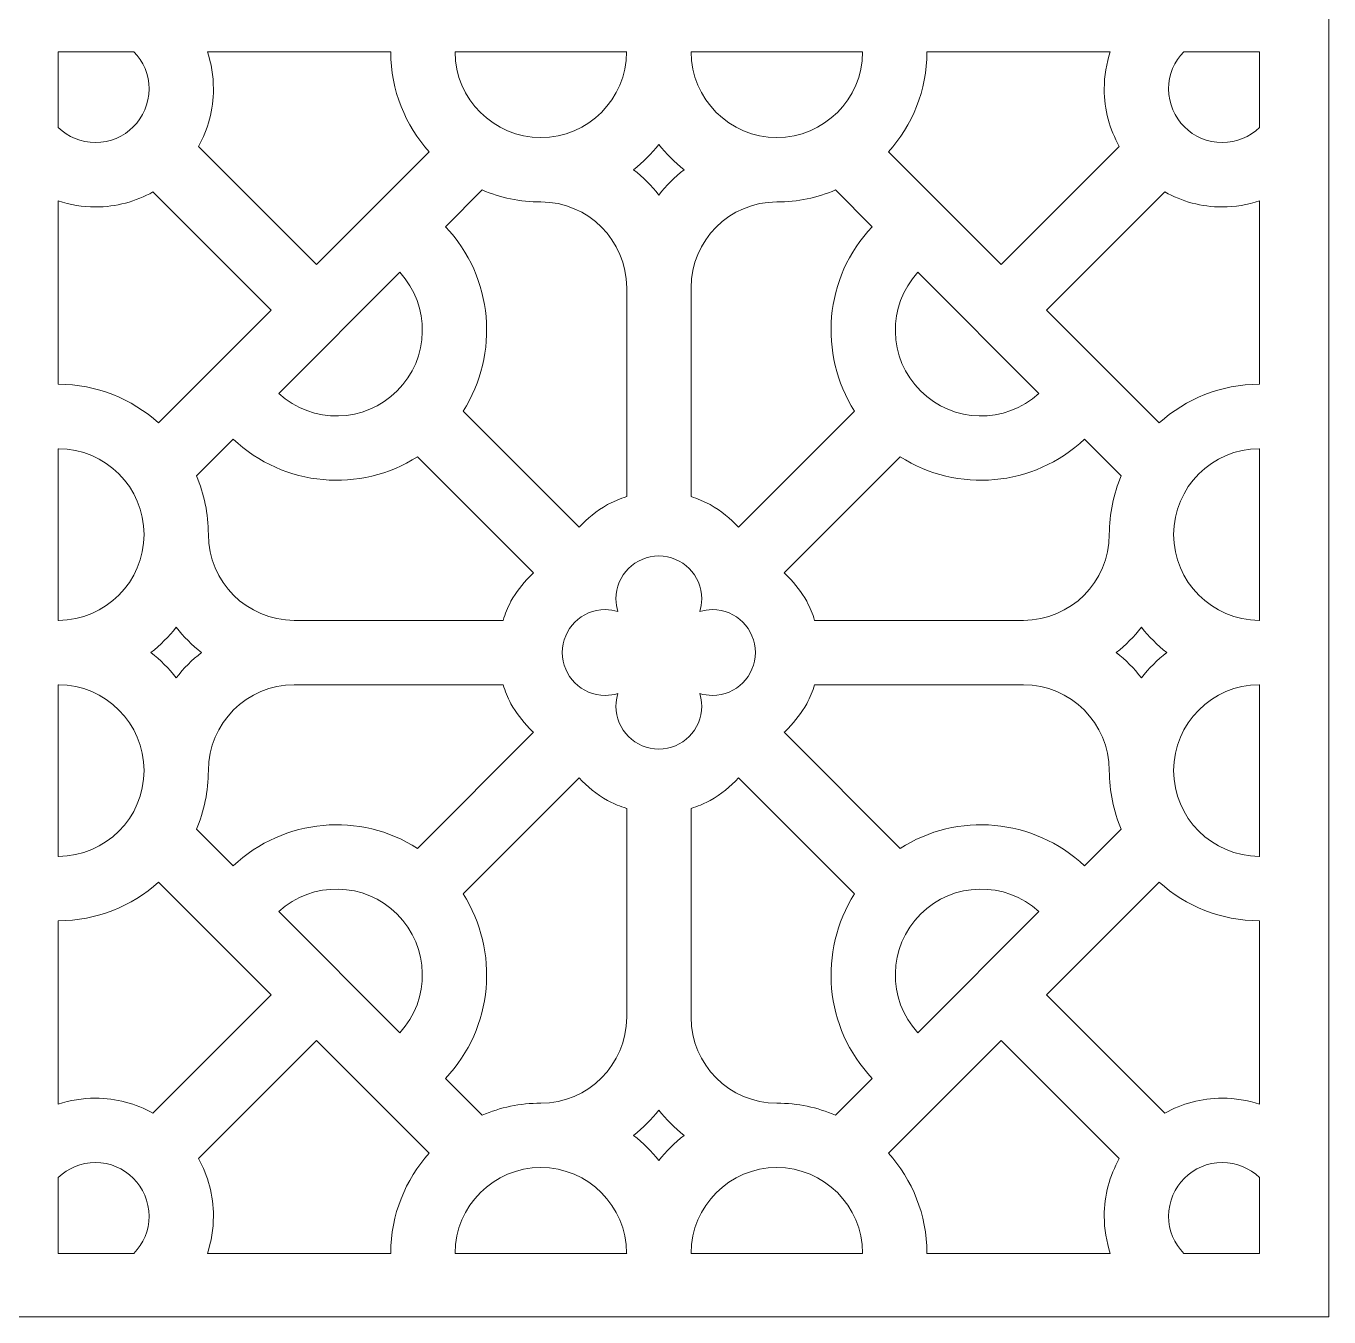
# Model space of a CAD drawing. Header units: centimetres. Extents: x -27.5 to -15.9, y -9.5 to 9.5.
# Drawn here: x -18.29 to -15.863, y -9.5 to -7.095 of the extents above; entities that cross this region are included whole.
import ezdxf

# ---------------------------------------------------------------- set-up
doc = ezdxf.new("R2010")
doc.units = ezdxf.units.CM
doc.header["$MEASUREMENT"] = 0
doc.layers.add('layer 1', color=7, linetype='Continuous')

msp = doc.modelspace()

# ---------------------------------------------------------------- linework, layer by layer
at = {"layer": 'layer 1', "color": 7, "lineweight": 9}
for points, knots in [([(-20.71823, 9.5), (-20.71823, 9.5), (-20.71823, 9.5), (-20.71823, 9.5), (-20.71823, 9.5), (-20.71823, 9.5), (-15.86253, 9.5), (-15.86253, 9.5), (-15.86253, 9.5), (-15.86253, 9.5), (-15.86253, -9.5), (-15.86253, -9.5), (-15.86253, -9.5), (-15.86253, -9.5), (-20.71823, -9.5), (-20.71823, -9.5), (-20.71823, -9.5), (-20.71823, -9.5), (-20.71823, 9.5), (-20.71823, 9.5)], [0, 0, 0, 0, 0.1666667, 0.1666667, 0.1666667, 0.1666667, 0.3333333, 0.3333333, 0.3333333, 0.3333333, 0.5, 0.5, 0.5, 0.5, 0.6666667, 0.6666667, 0.6666667, 0.6666667, 1, 1, 1, 1]), ([(-18.08925, -7.1432), (-18.08925, -7.1432), (-18.08925, -7.1432), (-18.08925, -7.1432), (-18.08925, -7.1432), (-18.07187, -7.16119), (-18.06116, -7.18565), (-18.06116, -7.21253), (-18.06116, -7.21253), (-18.06116, -7.26757), (-18.10605, -7.31246), (-18.1611, -7.31246), (-18.1611, -7.31246), (-18.18797, -7.31246), (-18.21244, -7.30174), (-18.23043, -7.28437), (-18.23043, -7.28437), (-18.23043, -7.28437), (-18.23043, -7.1432), (-18.23043, -7.1432), (-18.23043, -7.1432), (-18.23043, -7.1432), (-18.08925, -7.1432), (-18.08925, -7.1432)], [0, 0, 0, 0, 0.1428571, 0.1428571, 0.1428571, 0.1428571, 0.2857143, 0.2857143, 0.2857143, 0.2857143, 0.4285714, 0.4285714, 0.4285714, 0.4285714, 0.5714286, 0.5714286, 0.5714286, 0.5714286, 0.7142857, 0.7142857, 0.7142857, 0.7142857, 1, 1, 1, 1]), ([(-17.96921, -7.31961), (-17.96921, -7.31961), (-17.96921, -7.31961), (-17.96921, -7.31961), (-17.96921, -7.31961), (-17.96921, -7.31961), (-17.74903, -7.53981), (-17.74903, -7.53981), (-17.74903, -7.53981), (-17.74903, -7.53981), (-17.53914, -7.32991), (-17.53914, -7.32991), (-17.53914, -7.32991), (-17.58358, -7.28046), (-17.61071, -7.21519), (-17.61086, -7.14377), (-17.61086, -7.14377), (-17.61086, -7.14359), (-17.61086, -7.14339), (-17.61086, -7.1432), (-17.61086, -7.1432), (-17.61086, -7.1432), (-17.9525, -7.1432), (-17.9525, -7.1432), (-17.9525, -7.1432), (-17.94521, -7.16501), (-17.94125, -7.18832), (-17.94125, -7.21253), (-17.94125, -7.21253), (-17.94125, -7.25136), (-17.95143, -7.2879), (-17.96921, -7.31961)], [0, 0, 0, 0, 0.1111111, 0.1111111, 0.1111111, 0.1111111, 0.2222222, 0.2222222, 0.2222222, 0.2222222, 0.3333333, 0.3333333, 0.3333333, 0.3333333, 0.4444444, 0.4444444, 0.4444444, 0.4444444, 0.5555556, 0.5555556, 0.5555556, 0.5555556, 0.6666667, 0.6666667, 0.6666667, 0.6666667, 0.7777778, 0.7777778, 0.7777778, 0.7777778, 1, 1, 1, 1]), ([(-17.49095, -7.1432), (-17.49095, -7.1432), (-17.49095, -7.1432), (-17.49095, -7.1432), (-17.49095, -7.1432), (-17.49095, -7.14336), (-17.49095, -7.14353), (-17.49095, -7.1437), (-17.49095, -7.1437), (-17.49067, -7.23154), (-17.41895, -7.30308), (-17.33106, -7.30308), (-17.33106, -7.30308), (-17.2431, -7.30308), (-17.17134, -7.23142), (-17.17119, -7.1435), (-17.17119, -7.1435), (-17.17119, -7.1434), (-17.17117, -7.14329), (-17.17117, -7.1432), (-17.17117, -7.1432), (-17.17117, -7.1432), (-17.49095, -7.1432), (-17.49095, -7.1432)], [0, 0, 0, 0, 0.1428571, 0.1428571, 0.1428571, 0.1428571, 0.2857143, 0.2857143, 0.2857143, 0.2857143, 0.4285714, 0.4285714, 0.4285714, 0.4285714, 0.5714286, 0.5714286, 0.5714286, 0.5714286, 0.7142857, 0.7142857, 0.7142857, 0.7142857, 1, 1, 1, 1]), ([(-16.7315, -7.1432), (-16.7315, -7.1432), (-16.7315, -7.1432), (-16.7315, -7.1432), (-16.7315, -7.1432), (-16.7315, -7.14336), (-16.73151, -7.14353), (-16.73151, -7.1437), (-16.73151, -7.1437), (-16.73178, -7.23154), (-16.80349, -7.30308), (-16.89138, -7.30308), (-16.89138, -7.30308), (-16.97934, -7.30308), (-17.0511, -7.23142), (-17.05126, -7.1435), (-17.05126, -7.1435), (-17.05126, -7.1434), (-17.05127, -7.14329), (-17.05127, -7.1432), (-17.05127, -7.1432), (-17.05127, -7.1432), (-16.7315, -7.1432), (-16.7315, -7.1432)], [0, 0, 0, 0, 0.1428571, 0.1428571, 0.1428571, 0.1428571, 0.2857143, 0.2857143, 0.2857143, 0.2857143, 0.4285714, 0.4285714, 0.4285714, 0.4285714, 0.5714286, 0.5714286, 0.5714286, 0.5714286, 0.7142857, 0.7142857, 0.7142857, 0.7142857, 1, 1, 1, 1]), ([(-16.25323, -7.31961), (-16.25323, -7.31961), (-16.25323, -7.31961), (-16.25323, -7.31961), (-16.25323, -7.31961), (-16.25323, -7.31961), (-16.47342, -7.53981), (-16.47342, -7.53981), (-16.47342, -7.53981), (-16.47342, -7.53981), (-16.68332, -7.32991), (-16.68332, -7.32991), (-16.68332, -7.32991), (-16.63888, -7.28046), (-16.61173, -7.21519), (-16.61159, -7.14377), (-16.61159, -7.14377), (-16.61159, -7.14359), (-16.61158, -7.14339), (-16.61158, -7.1432), (-16.61158, -7.1432), (-16.61158, -7.1432), (-16.26996, -7.1432), (-16.26996, -7.1432), (-16.26996, -7.1432), (-16.27724, -7.16501), (-16.2812, -7.18832), (-16.2812, -7.21253), (-16.2812, -7.21253), (-16.2812, -7.25136), (-16.27103, -7.2879), (-16.25323, -7.31961)], [0, 0, 0, 0, 0.1111111, 0.1111111, 0.1111111, 0.1111111, 0.2222222, 0.2222222, 0.2222222, 0.2222222, 0.3333333, 0.3333333, 0.3333333, 0.3333333, 0.4444444, 0.4444444, 0.4444444, 0.4444444, 0.5555556, 0.5555556, 0.5555556, 0.5555556, 0.6666667, 0.6666667, 0.6666667, 0.6666667, 0.7777778, 0.7777778, 0.7777778, 0.7777778, 1, 1, 1, 1]), ([(-16.13319, -7.1432), (-16.13319, -7.1432), (-16.13319, -7.1432), (-16.13319, -7.1432), (-16.13319, -7.1432), (-16.15057, -7.16119), (-16.16128, -7.18565), (-16.16128, -7.21253), (-16.16128, -7.21253), (-16.16128, -7.26757), (-16.11639, -7.31246), (-16.06135, -7.31246), (-16.06135, -7.31246), (-16.03447, -7.31246), (-16.01002, -7.30174), (-15.99203, -7.28437), (-15.99203, -7.28437), (-15.99203, -7.28437), (-15.99203, -7.1432), (-15.99203, -7.1432), (-15.99203, -7.1432), (-15.99203, -7.1432), (-16.13319, -7.1432), (-16.13319, -7.1432)], [0, 0, 0, 0, 0.1428571, 0.1428571, 0.1428571, 0.1428571, 0.2857143, 0.2857143, 0.2857143, 0.2857143, 0.4285714, 0.4285714, 0.4285714, 0.4285714, 0.5714286, 0.5714286, 0.5714286, 0.5714286, 0.7142857, 0.7142857, 0.7142857, 0.7142857, 1, 1, 1, 1]), ([(-17.11123, -7.31595), (-17.11123, -7.31595), (-17.11123, -7.31595), (-17.11123, -7.31595), (-17.11123, -7.31595), (-17.09743, -7.33344), (-17.08162, -7.34926), (-17.06413, -7.36305), (-17.06413, -7.36305), (-17.08162, -7.37683), (-17.09743, -7.39264), (-17.11123, -7.41014), (-17.11123, -7.41014), (-17.12501, -7.39264), (-17.14082, -7.37683), (-17.15831, -7.36305), (-17.15831, -7.36305), (-17.14082, -7.34926), (-17.12501, -7.33344), (-17.11123, -7.31595)], [0, 0, 0, 0, 0.1666667, 0.1666667, 0.1666667, 0.1666667, 0.3333333, 0.3333333, 0.3333333, 0.3333333, 0.5, 0.5, 0.5, 0.5, 0.6666667, 0.6666667, 0.6666667, 0.6666667, 1, 1, 1, 1]), ([(-18.23043, -7.76276), (-18.23043, -7.76276), (-18.23043, -7.76276), (-18.23043, -7.76276), (-18.23043, -7.76276), (-18.23035, -7.76276), (-18.23028, -7.76276), (-18.23019, -7.76276), (-18.23019, -7.76276), (-18.15864, -7.76282), (-18.09324, -7.78998), (-18.0437, -7.83449), (-18.0437, -7.83449), (-18.0437, -7.83449), (-17.83381, -7.62459), (-17.83381, -7.62459), (-17.83381, -7.62459), (-17.83381, -7.62459), (-18.054, -7.40441), (-18.054, -7.40441), (-18.054, -7.40441), (-18.08572, -7.4222), (-18.12226, -7.43237), (-18.1611, -7.43237), (-18.1611, -7.43237), (-18.18531, -7.43237), (-18.20862, -7.42841), (-18.23043, -7.42113), (-18.23043, -7.42113), (-18.23043, -7.42113), (-18.23043, -7.76276), (-18.23043, -7.76276)], [0, 0, 0, 0, 0.1111111, 0.1111111, 0.1111111, 0.1111111, 0.2222222, 0.2222222, 0.2222222, 0.2222222, 0.3333333, 0.3333333, 0.3333333, 0.3333333, 0.4444444, 0.4444444, 0.4444444, 0.4444444, 0.5555556, 0.5555556, 0.5555556, 0.5555556, 0.6666667, 0.6666667, 0.6666667, 0.6666667, 0.7777778, 0.7777778, 0.7777778, 0.7777778, 1, 1, 1, 1]), ([(-17.47604, -7.81279), (-17.47604, -7.81279), (-17.47604, -7.81279), (-17.47604, -7.81279), (-17.47604, -7.81279), (-17.47604, -7.81279), (-17.25969, -8.02914), (-17.25969, -8.02914), (-17.25969, -8.02914), (-17.24455, -8.01236), (-17.22753, -7.99887), (-17.20664, -7.98683), (-17.20664, -7.98683), (-17.20664, -7.98683), (-17.18913, -7.97837), (-17.18913, -7.97837), (-17.18913, -7.97837), (-17.18306, -7.97597), (-17.17711, -7.97387), (-17.17117, -7.97204), (-17.17117, -7.97204), (-17.17117, -7.97204), (-17.17117, -7.58289), (-17.17117, -7.58289), (-17.17117, -7.58289), (-17.17117, -7.49482), (-17.24299, -7.42299), (-17.33106, -7.42299), (-17.33106, -7.42299), (-17.3698, -7.42299), (-17.40674, -7.41505), (-17.44035, -7.40071), (-17.44035, -7.40071), (-17.44035, -7.40071), (-17.50885, -7.46921), (-17.50885, -7.46921), (-17.50885, -7.46921), (-17.41898, -7.56374), (-17.40807, -7.70651), (-17.47604, -7.81279)], [0, 0, 0, 0, 0.0909091, 0.0909091, 0.0909091, 0.0909091, 0.1818182, 0.1818182, 0.1818182, 0.1818182, 0.2727273, 0.2727273, 0.2727273, 0.2727273, 0.3636364, 0.3636364, 0.3636364, 0.3636364, 0.4545455, 0.4545455, 0.4545455, 0.4545455, 0.5454545, 0.5454545, 0.5454545, 0.5454545, 0.6363636, 0.6363636, 0.6363636, 0.6363636, 0.7272727, 0.7272727, 0.7272727, 0.7272727, 0.8181818, 0.8181818, 0.8181818, 0.8181818, 1, 1, 1, 1]), ([(-16.7464, -7.81279), (-16.7464, -7.81279), (-16.7464, -7.81279), (-16.7464, -7.81279), (-16.7464, -7.81279), (-16.7464, -7.81279), (-16.96275, -8.02914), (-16.96275, -8.02914), (-16.96275, -8.02914), (-16.97789, -8.01236), (-16.99491, -7.99887), (-17.01582, -7.98683), (-17.01582, -7.98683), (-17.01582, -7.98683), (-17.03332, -7.97837), (-17.03332, -7.97837), (-17.03332, -7.97837), (-17.03939, -7.97597), (-17.04535, -7.97387), (-17.05127, -7.97204), (-17.05127, -7.97204), (-17.05127, -7.97204), (-17.05127, -7.58289), (-17.05127, -7.58289), (-17.05127, -7.58289), (-17.05127, -7.49482), (-16.97944, -7.42299), (-16.89138, -7.42299), (-16.89138, -7.42299), (-16.85264, -7.42299), (-16.8157, -7.41505), (-16.78209, -7.40071), (-16.78209, -7.40071), (-16.78209, -7.40071), (-16.71361, -7.46921), (-16.71361, -7.46921), (-16.71361, -7.46921), (-16.80346, -7.56374), (-16.81439, -7.70651), (-16.7464, -7.81279)], [0, 0, 0, 0, 0.0909091, 0.0909091, 0.0909091, 0.0909091, 0.1818182, 0.1818182, 0.1818182, 0.1818182, 0.2727273, 0.2727273, 0.2727273, 0.2727273, 0.3636364, 0.3636364, 0.3636364, 0.3636364, 0.4545455, 0.4545455, 0.4545455, 0.4545455, 0.5454545, 0.5454545, 0.5454545, 0.5454545, 0.6363636, 0.6363636, 0.6363636, 0.6363636, 0.7272727, 0.7272727, 0.7272727, 0.7272727, 0.8181818, 0.8181818, 0.8181818, 0.8181818, 1, 1, 1, 1]), ([(-15.99203, -7.76276), (-15.99203, -7.76276), (-15.99203, -7.76276), (-15.99203, -7.76276), (-15.99203, -7.76276), (-15.99203, -7.76276), (-15.99225, -7.76276), (-15.99225, -7.76276), (-15.99225, -7.76276), (-16.06381, -7.76282), (-16.1292, -7.78998), (-16.17874, -7.83449), (-16.17874, -7.83449), (-16.17874, -7.83449), (-16.38863, -7.62459), (-16.38863, -7.62459), (-16.38863, -7.62459), (-16.38863, -7.62459), (-16.16844, -7.40441), (-16.16844, -7.40441), (-16.16844, -7.40441), (-16.13672, -7.4222), (-16.10018, -7.43237), (-16.06135, -7.43237), (-16.06135, -7.43237), (-16.03715, -7.43237), (-16.01384, -7.42841), (-15.99203, -7.42113), (-15.99203, -7.42113), (-15.99203, -7.42113), (-15.99203, -7.76276), (-15.99203, -7.76276)], [0, 0, 0, 0, 0.1111111, 0.1111111, 0.1111111, 0.1111111, 0.2222222, 0.2222222, 0.2222222, 0.2222222, 0.3333333, 0.3333333, 0.3333333, 0.3333333, 0.4444444, 0.4444444, 0.4444444, 0.4444444, 0.5555556, 0.5555556, 0.5555556, 0.5555556, 0.6666667, 0.6666667, 0.6666667, 0.6666667, 0.7777778, 0.7777778, 0.7777778, 0.7777778, 1, 1, 1, 1]), ([(-17.59369, -7.55406), (-17.59369, -7.55406), (-17.59369, -7.55406), (-17.59369, -7.55406), (-17.59369, -7.55406), (-17.53643, -7.61665), (-17.53806, -7.71442), (-17.59864, -7.775), (-17.59864, -7.775), (-17.65921, -7.83556), (-17.75697, -7.8372), (-17.81956, -7.77993), (-17.81956, -7.77993), (-17.81956, -7.77993), (-17.59369, -7.55406), (-17.59369, -7.55406)], [0, 0, 0, 0, 0.2, 0.2, 0.2, 0.2, 0.4, 0.4, 0.4, 0.4, 0.6, 0.6, 0.6, 0.6, 1, 1, 1, 1]), ([(-16.62875, -7.55406), (-16.62875, -7.55406), (-16.62875, -7.55406), (-16.62875, -7.55406), (-16.62875, -7.55406), (-16.68603, -7.61665), (-16.6844, -7.71442), (-16.6238, -7.775), (-16.6238, -7.775), (-16.56323, -7.83556), (-16.46549, -7.8372), (-16.40289, -7.77993), (-16.40289, -7.77993), (-16.40289, -7.77993), (-16.62875, -7.55406), (-16.62875, -7.55406)], [0, 0, 0, 0, 0.2, 0.2, 0.2, 0.2, 0.4, 0.4, 0.4, 0.4, 0.6, 0.6, 0.6, 0.6, 1, 1, 1, 1]), ([(-17.34456, -8.11385), (-17.34456, -8.11385), (-17.34456, -8.11385), (-17.34456, -8.11385), (-17.34456, -8.11385), (-17.34456, -8.11385), (-17.56083, -7.89758), (-17.56083, -7.89758), (-17.56083, -7.89758), (-17.6671, -7.96555), (-17.80989, -7.95463), (-17.90441, -7.86478), (-17.90441, -7.86478), (-17.90441, -7.86478), (-17.97291, -7.93327), (-17.97291, -7.93327), (-17.97291, -7.93327), (-17.95857, -7.96687), (-17.95063, -8.00382), (-17.95063, -8.04257), (-17.95063, -8.04257), (-17.95063, -8.13062), (-17.8788, -8.20244), (-17.79074, -8.20244), (-17.79074, -8.20244), (-17.79074, -8.20244), (-17.40152, -8.20244), (-17.40152, -8.20244), (-17.40152, -8.20244), (-17.39777, -8.19055), (-17.39294, -8.17897), (-17.38679, -8.167), (-17.38679, -8.167), (-17.37688, -8.14979), (-17.36619, -8.13548), (-17.35248, -8.1211), (-17.35248, -8.1211), (-17.34983, -8.11859), (-17.34721, -8.11617), (-17.34456, -8.11385)], [0, 0, 0, 0, 0.0909091, 0.0909091, 0.0909091, 0.0909091, 0.1818182, 0.1818182, 0.1818182, 0.1818182, 0.2727273, 0.2727273, 0.2727273, 0.2727273, 0.3636364, 0.3636364, 0.3636364, 0.3636364, 0.4545455, 0.4545455, 0.4545455, 0.4545455, 0.5454545, 0.5454545, 0.5454545, 0.5454545, 0.6363636, 0.6363636, 0.6363636, 0.6363636, 0.7272727, 0.7272727, 0.7272727, 0.7272727, 0.8181818, 0.8181818, 0.8181818, 0.8181818, 1, 1, 1, 1]), ([(-16.87789, -8.11385), (-16.87789, -8.11385), (-16.87789, -8.11385), (-16.87789, -8.11385), (-16.87789, -8.11385), (-16.87789, -8.11385), (-16.66161, -7.89758), (-16.66161, -7.89758), (-16.66161, -7.89758), (-16.55534, -7.96555), (-16.41255, -7.95463), (-16.31803, -7.86478), (-16.31803, -7.86478), (-16.31803, -7.86478), (-16.24953, -7.93327), (-16.24953, -7.93327), (-16.24953, -7.93327), (-16.26389, -7.96687), (-16.27183, -8.00382), (-16.27183, -8.04257), (-16.27183, -8.04257), (-16.27183, -8.13062), (-16.34366, -8.20244), (-16.43172, -8.20244), (-16.43172, -8.20244), (-16.43172, -8.20244), (-16.82092, -8.20244), (-16.82092, -8.20244), (-16.82092, -8.20244), (-16.82467, -8.19055), (-16.82951, -8.17897), (-16.83566, -8.167), (-16.83566, -8.167), (-16.84556, -8.14979), (-16.85625, -8.13548), (-16.86998, -8.1211), (-16.86998, -8.1211), (-16.87261, -8.11859), (-16.87524, -8.11617), (-16.87789, -8.11385)], [0, 0, 0, 0, 0.0909091, 0.0909091, 0.0909091, 0.0909091, 0.1818182, 0.1818182, 0.1818182, 0.1818182, 0.2727273, 0.2727273, 0.2727273, 0.2727273, 0.3636364, 0.3636364, 0.3636364, 0.3636364, 0.4545455, 0.4545455, 0.4545455, 0.4545455, 0.5454545, 0.5454545, 0.5454545, 0.5454545, 0.6363636, 0.6363636, 0.6363636, 0.6363636, 0.7272727, 0.7272727, 0.7272727, 0.7272727, 0.8181818, 0.8181818, 0.8181818, 0.8181818, 1, 1, 1, 1]), ([(-18.23043, -8.20244), (-18.23043, -8.20244), (-18.23043, -8.20244), (-18.23043, -8.20244), (-18.23043, -8.20244), (-18.23026, -8.20244), (-18.23009, -8.20243), (-18.22992, -8.20243), (-18.22992, -8.20243), (-18.1421, -8.20216), (-18.07054, -8.13046), (-18.07054, -8.04257), (-18.07054, -8.04257), (-18.07054, -7.9546), (-18.1422, -7.88284), (-18.23012, -7.88268), (-18.23012, -7.88268), (-18.23012, -7.88268), (-18.23033, -7.88268), (-18.23043, -7.88268), (-18.23043, -7.88268), (-18.23043, -7.88268), (-18.23043, -8.20244), (-18.23043, -8.20244)], [0, 0, 0, 0, 0.1428571, 0.1428571, 0.1428571, 0.1428571, 0.2857143, 0.2857143, 0.2857143, 0.2857143, 0.4285714, 0.4285714, 0.4285714, 0.4285714, 0.5714286, 0.5714286, 0.5714286, 0.5714286, 0.7142857, 0.7142857, 0.7142857, 0.7142857, 1, 1, 1, 1]), ([(-15.99203, -8.20244), (-15.99203, -8.20244), (-15.99203, -8.20244), (-15.99203, -8.20244), (-15.99203, -8.20244), (-15.9922, -8.20244), (-15.99235, -8.20243), (-15.99252, -8.20243), (-15.99252, -8.20243), (-16.08036, -8.20216), (-16.15191, -8.13046), (-16.15191, -8.04257), (-16.15191, -8.04257), (-16.15191, -7.9546), (-16.08024, -7.88284), (-15.99232, -7.88268), (-15.99232, -7.88268), (-15.99222, -7.88268), (-15.99213, -7.88268), (-15.99203, -7.88268), (-15.99203, -7.88268), (-15.99203, -7.88268), (-15.99203, -8.20244), (-15.99203, -8.20244)], [0, 0, 0, 0, 0.1428571, 0.1428571, 0.1428571, 0.1428571, 0.2857143, 0.2857143, 0.2857143, 0.2857143, 0.4285714, 0.4285714, 0.4285714, 0.4285714, 0.5714286, 0.5714286, 0.5714286, 0.5714286, 0.7142857, 0.7142857, 0.7142857, 0.7142857, 1, 1, 1, 1]), ([(-17.29112, -8.2624), (-17.29112, -8.2624), (-17.29112, -8.2624), (-17.29112, -8.2624), (-17.29112, -8.2624), (-17.29112, -8.30643), (-17.25521, -8.34234), (-17.21118, -8.34234), (-17.21118, -8.34234), (-17.20299, -8.34234), (-17.19506, -8.34109), (-17.18761, -8.33879), (-17.18761, -8.33879), (-17.18993, -8.34624), (-17.19117, -8.35416), (-17.19117, -8.36235), (-17.19117, -8.36235), (-17.19117, -8.40638), (-17.15526, -8.44229), (-17.11123, -8.44229), (-17.11123, -8.44229), (-17.11123, -8.44229), (-17.11121, -8.44229), (-17.11121, -8.44229), (-17.11121, -8.44229), (-17.06718, -8.44229), (-17.03127, -8.40638), (-17.03127, -8.36235), (-17.03127, -8.36235), (-17.03127, -8.35416), (-17.03253, -8.34624), (-17.03483, -8.33879), (-17.03483, -8.33879), (-17.02738, -8.34109), (-17.01947, -8.34234), (-17.01128, -8.34234), (-17.01128, -8.34234), (-16.96725, -8.34234), (-16.93134, -8.30643), (-16.93134, -8.2624), (-16.93134, -8.2624), (-16.93134, -8.2624), (-16.93134, -8.2624), (-16.93134, -8.26239), (-16.93134, -8.26239), (-16.93134, -8.21837), (-16.96725, -8.18245), (-17.01128, -8.18245), (-17.01128, -8.18245), (-17.01947, -8.18245), (-17.02738, -8.1837), (-17.03483, -8.18601), (-17.03483, -8.18601), (-17.03253, -8.17856), (-17.03127, -8.17065), (-17.03127, -8.16245), (-17.03127, -8.16245), (-17.03127, -8.11842), (-17.06718, -8.08251), (-17.11121, -8.08251), (-17.11121, -8.08251), (-17.11121, -8.08251), (-17.11123, -8.08251), (-17.11123, -8.08251), (-17.11123, -8.08251), (-17.15526, -8.08251), (-17.19117, -8.11842), (-17.19117, -8.16245), (-17.19117, -8.16245), (-17.19117, -8.17065), (-17.18993, -8.17856), (-17.18761, -8.18601), (-17.18761, -8.18601), (-17.19506, -8.1837), (-17.20299, -8.18245), (-17.21118, -8.18245), (-17.21118, -8.18245), (-17.25521, -8.18245), (-17.29112, -8.21837), (-17.29112, -8.26239), (-17.29112, -8.26239), (-17.29112, -8.2624), (-17.29112, -8.2624), (-17.29112, -8.2624)], [0, 0, 0, 0, 0.0454545, 0.0454545, 0.0454545, 0.0454545, 0.0909091, 0.0909091, 0.0909091, 0.0909091, 0.1363636, 0.1363636, 0.1363636, 0.1363636, 0.1818182, 0.1818182, 0.1818182, 0.1818182, 0.2272727, 0.2272727, 0.2272727, 0.2272727, 0.2727273, 0.2727273, 0.2727273, 0.2727273, 0.3181818, 0.3181818, 0.3181818, 0.3181818, 0.3636364, 0.3636364, 0.3636364, 0.3636364, 0.4090909, 0.4090909, 0.4090909, 0.4090909, 0.4545455, 0.4545455, 0.4545455, 0.4545455, 0.5, 0.5, 0.5, 0.5, 0.5454545, 0.5454545, 0.5454545, 0.5454545, 0.5909091, 0.5909091, 0.5909091, 0.5909091, 0.6363636, 0.6363636, 0.6363636, 0.6363636, 0.6818182, 0.6818182, 0.6818182, 0.6818182, 0.7272727, 0.7272727, 0.7272727, 0.7272727, 0.7727273, 0.7727273, 0.7727273, 0.7727273, 0.8181818, 0.8181818, 0.8181818, 0.8181818, 0.8636364, 0.8636364, 0.8636364, 0.8636364, 0.9090909, 0.9090909, 0.9090909, 0.9090909, 1, 1, 1, 1]), ([(-17.96349, -8.26239), (-17.96349, -8.26239), (-17.96349, -8.26239), (-17.96349, -8.26239), (-17.96349, -8.26239), (-17.96349, -8.26239), (-17.96349, -8.2624), (-17.96349, -8.2624), (-17.96349, -8.2624), (-17.98098, -8.27619), (-17.9968, -8.292), (-18.01058, -8.30949), (-18.01058, -8.30949), (-18.02436, -8.292), (-18.04019, -8.27619), (-18.05768, -8.2624), (-18.05768, -8.2624), (-18.05768, -8.2624), (-18.05768, -8.26239), (-18.05768, -8.26239), (-18.05768, -8.26239), (-18.04019, -8.24862), (-18.02436, -8.2328), (-18.01058, -8.2153), (-18.01058, -8.2153), (-17.9968, -8.2328), (-17.98098, -8.24862), (-17.96349, -8.26239)], [0, 0, 0, 0, 0.125, 0.125, 0.125, 0.125, 0.25, 0.25, 0.25, 0.25, 0.375, 0.375, 0.375, 0.375, 0.5, 0.5, 0.5, 0.5, 0.625, 0.625, 0.625, 0.625, 0.75, 0.75, 0.75, 0.75, 1, 1, 1, 1]), ([(-16.25898, -8.26239), (-16.25898, -8.26239), (-16.25898, -8.26239), (-16.25898, -8.26239), (-16.25898, -8.26239), (-16.25898, -8.26239), (-16.25898, -8.2624), (-16.25898, -8.2624), (-16.25898, -8.2624), (-16.24148, -8.27619), (-16.22565, -8.292), (-16.21187, -8.30949), (-16.21187, -8.30949), (-16.19808, -8.292), (-16.18225, -8.27619), (-16.16477, -8.2624), (-16.16477, -8.2624), (-16.16477, -8.2624), (-16.16476, -8.2624), (-16.16476, -8.2624), (-16.16476, -8.2624), (-16.16476, -8.2624), (-16.16476, -8.26239), (-16.16476, -8.26239), (-16.16476, -8.26239), (-16.16476, -8.26239), (-16.16477, -8.26239), (-16.16477, -8.26239), (-16.16477, -8.26239), (-16.18225, -8.24862), (-16.19808, -8.2328), (-16.21187, -8.2153), (-16.21187, -8.2153), (-16.22565, -8.2328), (-16.24148, -8.24862), (-16.25898, -8.26239)], [0, 0, 0, 0, 0.1, 0.1, 0.1, 0.1, 0.2, 0.2, 0.2, 0.2, 0.3, 0.3, 0.3, 0.3, 0.4, 0.4, 0.4, 0.4, 0.5, 0.5, 0.5, 0.5, 0.6, 0.6, 0.6, 0.6, 0.7, 0.7, 0.7, 0.7, 0.8, 0.8, 0.8, 0.8, 1, 1, 1, 1]), ([(-18.23043, -8.32235), (-18.23043, -8.32235), (-18.23043, -8.32235), (-18.23043, -8.32235), (-18.23043, -8.32235), (-18.23026, -8.32235), (-18.23009, -8.32236), (-18.22992, -8.32236), (-18.22992, -8.32236), (-18.1421, -8.32263), (-18.07054, -8.39435), (-18.07054, -8.48224), (-18.07054, -8.48224), (-18.07054, -8.5702), (-18.1422, -8.64196), (-18.23012, -8.64212), (-18.23012, -8.64212), (-18.23012, -8.64212), (-18.23033, -8.64213), (-18.23043, -8.64213), (-18.23043, -8.64213), (-18.23043, -8.64213), (-18.23043, -8.32235), (-18.23043, -8.32235)], [0, 0, 0, 0, 0.1428571, 0.1428571, 0.1428571, 0.1428571, 0.2857143, 0.2857143, 0.2857143, 0.2857143, 0.4285714, 0.4285714, 0.4285714, 0.4285714, 0.5714286, 0.5714286, 0.5714286, 0.5714286, 0.7142857, 0.7142857, 0.7142857, 0.7142857, 1, 1, 1, 1]), ([(-17.34456, -8.41094), (-17.34456, -8.41094), (-17.34456, -8.41094), (-17.34456, -8.41094), (-17.34456, -8.41094), (-17.34456, -8.41094), (-17.56083, -8.62722), (-17.56083, -8.62722), (-17.56083, -8.62722), (-17.6671, -8.55924), (-17.80989, -8.57017), (-17.90441, -8.66002), (-17.90441, -8.66002), (-17.90441, -8.66002), (-17.97291, -8.59152), (-17.97291, -8.59152), (-17.97291, -8.59152), (-17.95857, -8.55792), (-17.95063, -8.52098), (-17.95063, -8.48224), (-17.95063, -8.48224), (-17.95063, -8.39418), (-17.8788, -8.32235), (-17.79074, -8.32235), (-17.79074, -8.32235), (-17.79074, -8.32235), (-17.40152, -8.32235), (-17.40152, -8.32235), (-17.40152, -8.32235), (-17.39777, -8.33425), (-17.39294, -8.34583), (-17.38679, -8.3578), (-17.38679, -8.3578), (-17.37688, -8.37501), (-17.36619, -8.38933), (-17.35248, -8.4037), (-17.35248, -8.4037), (-17.34983, -8.40621), (-17.34721, -8.40862), (-17.34456, -8.41094)], [0, 0, 0, 0, 0.0909091, 0.0909091, 0.0909091, 0.0909091, 0.1818182, 0.1818182, 0.1818182, 0.1818182, 0.2727273, 0.2727273, 0.2727273, 0.2727273, 0.3636364, 0.3636364, 0.3636364, 0.3636364, 0.4545455, 0.4545455, 0.4545455, 0.4545455, 0.5454545, 0.5454545, 0.5454545, 0.5454545, 0.6363636, 0.6363636, 0.6363636, 0.6363636, 0.7272727, 0.7272727, 0.7272727, 0.7272727, 0.8181818, 0.8181818, 0.8181818, 0.8181818, 1, 1, 1, 1]), ([(-16.87789, -8.41094), (-16.87789, -8.41094), (-16.87789, -8.41094), (-16.87789, -8.41094), (-16.87789, -8.41094), (-16.87789, -8.41094), (-16.66161, -8.62722), (-16.66161, -8.62722), (-16.66161, -8.62722), (-16.55534, -8.55924), (-16.41255, -8.57017), (-16.31803, -8.66002), (-16.31803, -8.66002), (-16.31803, -8.66002), (-16.24953, -8.59152), (-16.24953, -8.59152), (-16.24953, -8.59152), (-16.26389, -8.55792), (-16.27183, -8.52098), (-16.27183, -8.48224), (-16.27183, -8.48224), (-16.27183, -8.39418), (-16.34366, -8.32235), (-16.43172, -8.32235), (-16.43172, -8.32235), (-16.43172, -8.32235), (-16.82092, -8.32235), (-16.82092, -8.32235), (-16.82092, -8.32235), (-16.82467, -8.33425), (-16.82951, -8.34583), (-16.83566, -8.3578), (-16.83566, -8.3578), (-16.84556, -8.37501), (-16.85625, -8.38933), (-16.86998, -8.4037), (-16.86998, -8.4037), (-16.87261, -8.40621), (-16.87524, -8.40862), (-16.87789, -8.41094)], [0, 0, 0, 0, 0.0909091, 0.0909091, 0.0909091, 0.0909091, 0.1818182, 0.1818182, 0.1818182, 0.1818182, 0.2727273, 0.2727273, 0.2727273, 0.2727273, 0.3636364, 0.3636364, 0.3636364, 0.3636364, 0.4545455, 0.4545455, 0.4545455, 0.4545455, 0.5454545, 0.5454545, 0.5454545, 0.5454545, 0.6363636, 0.6363636, 0.6363636, 0.6363636, 0.7272727, 0.7272727, 0.7272727, 0.7272727, 0.8181818, 0.8181818, 0.8181818, 0.8181818, 1, 1, 1, 1]), ([(-15.99203, -8.32235), (-15.99203, -8.32235), (-15.99203, -8.32235), (-15.99203, -8.32235), (-15.99203, -8.32235), (-15.9922, -8.32235), (-15.99235, -8.32236), (-15.99252, -8.32236), (-15.99252, -8.32236), (-16.08036, -8.32263), (-16.15191, -8.39435), (-16.15191, -8.48224), (-16.15191, -8.48224), (-16.15191, -8.5702), (-16.08024, -8.64196), (-15.99232, -8.64212), (-15.99232, -8.64212), (-15.99222, -8.64212), (-15.99213, -8.64213), (-15.99203, -8.64213), (-15.99203, -8.64213), (-15.99203, -8.64213), (-15.99203, -8.32235), (-15.99203, -8.32235)], [0, 0, 0, 0, 0.1428571, 0.1428571, 0.1428571, 0.1428571, 0.2857143, 0.2857143, 0.2857143, 0.2857143, 0.4285714, 0.4285714, 0.4285714, 0.4285714, 0.5714286, 0.5714286, 0.5714286, 0.5714286, 0.7142857, 0.7142857, 0.7142857, 0.7142857, 1, 1, 1, 1]), ([(-17.47604, -8.71201), (-17.47604, -8.71201), (-17.47604, -8.71201), (-17.47604, -8.71201), (-17.47604, -8.71201), (-17.47604, -8.71201), (-17.25969, -8.49566), (-17.25969, -8.49566), (-17.25969, -8.49566), (-17.24455, -8.51244), (-17.22753, -8.52593), (-17.20664, -8.53797), (-17.20664, -8.53797), (-17.20664, -8.53797), (-17.18913, -8.54642), (-17.18913, -8.54642), (-17.18913, -8.54642), (-17.18306, -8.54883), (-17.17711, -8.55093), (-17.17117, -8.55275), (-17.17117, -8.55275), (-17.17117, -8.55275), (-17.17117, -8.94191), (-17.17117, -8.94191), (-17.17117, -8.94191), (-17.17117, -9.02997), (-17.24299, -9.1018), (-17.33106, -9.1018), (-17.33106, -9.1018), (-17.33106, -9.1018), (-17.33106, -9.10181), (-17.33106, -9.10181), (-17.33106, -9.10181), (-17.3698, -9.10181), (-17.40674, -9.10975), (-17.44035, -9.12409), (-17.44035, -9.12409), (-17.44035, -9.12409), (-17.50885, -9.05559), (-17.50885, -9.05559), (-17.50885, -9.05559), (-17.41898, -8.96107), (-17.40807, -8.81829), (-17.47604, -8.71201)], [0, 0, 0, 0, 0.0833333, 0.0833333, 0.0833333, 0.0833333, 0.1666667, 0.1666667, 0.1666667, 0.1666667, 0.25, 0.25, 0.25, 0.25, 0.3333333, 0.3333333, 0.3333333, 0.3333333, 0.4166667, 0.4166667, 0.4166667, 0.4166667, 0.5, 0.5, 0.5, 0.5, 0.5833333, 0.5833333, 0.5833333, 0.5833333, 0.6666667, 0.6666667, 0.6666667, 0.6666667, 0.75, 0.75, 0.75, 0.75, 0.8333333, 0.8333333, 0.8333333, 0.8333333, 1, 1, 1, 1]), ([(-16.7464, -8.71201), (-16.7464, -8.71201), (-16.7464, -8.71201), (-16.7464, -8.71201), (-16.7464, -8.71201), (-16.7464, -8.71201), (-16.96275, -8.49566), (-16.96275, -8.49566), (-16.96275, -8.49566), (-16.97789, -8.51244), (-16.99491, -8.52593), (-17.01582, -8.53797), (-17.01582, -8.53797), (-17.01582, -8.53797), (-17.03332, -8.54642), (-17.03332, -8.54642), (-17.03332, -8.54642), (-17.03939, -8.54883), (-17.04535, -8.55093), (-17.05127, -8.55275), (-17.05127, -8.55275), (-17.05127, -8.55275), (-17.05127, -8.94191), (-17.05127, -8.94191), (-17.05127, -8.94191), (-17.05127, -9.02997), (-16.97944, -9.1018), (-16.89138, -9.1018), (-16.89138, -9.1018), (-16.89138, -9.1018), (-16.89138, -9.10181), (-16.89138, -9.10181), (-16.89138, -9.10181), (-16.85264, -9.10181), (-16.8157, -9.10975), (-16.78209, -9.12409), (-16.78209, -9.12409), (-16.78209, -9.12409), (-16.71361, -9.05559), (-16.71361, -9.05559), (-16.71361, -9.05559), (-16.80346, -8.96107), (-16.81439, -8.81829), (-16.7464, -8.71201)], [0, 0, 0, 0, 0.0833333, 0.0833333, 0.0833333, 0.0833333, 0.1666667, 0.1666667, 0.1666667, 0.1666667, 0.25, 0.25, 0.25, 0.25, 0.3333333, 0.3333333, 0.3333333, 0.3333333, 0.4166667, 0.4166667, 0.4166667, 0.4166667, 0.5, 0.5, 0.5, 0.5, 0.5833333, 0.5833333, 0.5833333, 0.5833333, 0.6666667, 0.6666667, 0.6666667, 0.6666667, 0.75, 0.75, 0.75, 0.75, 0.8333333, 0.8333333, 0.8333333, 0.8333333, 1, 1, 1, 1]), ([(-18.23043, -8.76205), (-18.23043, -8.76205), (-18.23043, -8.76205), (-18.23043, -8.76205), (-18.23043, -8.76205), (-18.23035, -8.76205), (-18.23028, -8.76204), (-18.23019, -8.76204), (-18.23019, -8.76204), (-18.15864, -8.76198), (-18.09324, -8.73482), (-18.0437, -8.69031), (-18.0437, -8.69031), (-18.0437, -8.69031), (-17.83381, -8.90021), (-17.83381, -8.90021), (-17.83381, -8.90021), (-17.83381, -8.90021), (-18.054, -9.12039), (-18.054, -9.12039), (-18.054, -9.12039), (-18.08572, -9.1026), (-18.12226, -9.09243), (-18.1611, -9.09243), (-18.1611, -9.09243), (-18.18531, -9.09243), (-18.20862, -9.09638), (-18.23043, -9.10367), (-18.23043, -9.10367), (-18.23043, -9.10367), (-18.23043, -8.76205), (-18.23043, -8.76205)], [0, 0, 0, 0, 0.1111111, 0.1111111, 0.1111111, 0.1111111, 0.2222222, 0.2222222, 0.2222222, 0.2222222, 0.3333333, 0.3333333, 0.3333333, 0.3333333, 0.4444444, 0.4444444, 0.4444444, 0.4444444, 0.5555556, 0.5555556, 0.5555556, 0.5555556, 0.6666667, 0.6666667, 0.6666667, 0.6666667, 0.7777778, 0.7777778, 0.7777778, 0.7777778, 1, 1, 1, 1]), ([(-17.59369, -8.97074), (-17.59369, -8.97074), (-17.59369, -8.97074), (-17.59369, -8.97074), (-17.59369, -8.97074), (-17.53643, -8.90815), (-17.53806, -8.81038), (-17.59864, -8.74981), (-17.59864, -8.74981), (-17.65921, -8.68923), (-17.75697, -8.68759), (-17.81956, -8.74487), (-17.81956, -8.74487), (-17.81956, -8.74487), (-17.59369, -8.97074), (-17.59369, -8.97074)], [0, 0, 0, 0, 0.2, 0.2, 0.2, 0.2, 0.4, 0.4, 0.4, 0.4, 0.6, 0.6, 0.6, 0.6, 1, 1, 1, 1]), ([(-16.62875, -8.97074), (-16.62875, -8.97074), (-16.62875, -8.97074), (-16.62875, -8.97074), (-16.62875, -8.97074), (-16.68603, -8.90815), (-16.6844, -8.81038), (-16.6238, -8.74981), (-16.6238, -8.74981), (-16.56323, -8.68923), (-16.46549, -8.68759), (-16.40289, -8.74487), (-16.40289, -8.74487), (-16.40289, -8.74487), (-16.62875, -8.97074), (-16.62875, -8.97074)], [0, 0, 0, 0, 0.2, 0.2, 0.2, 0.2, 0.4, 0.4, 0.4, 0.4, 0.6, 0.6, 0.6, 0.6, 1, 1, 1, 1]), ([(-15.99203, -8.76205), (-15.99203, -8.76205), (-15.99203, -8.76205), (-15.99203, -8.76205), (-15.99203, -8.76205), (-15.99203, -8.76205), (-15.99225, -8.76204), (-15.99225, -8.76204), (-15.99225, -8.76204), (-16.06381, -8.76198), (-16.1292, -8.73482), (-16.17874, -8.69031), (-16.17874, -8.69031), (-16.17874, -8.69031), (-16.38863, -8.90021), (-16.38863, -8.90021), (-16.38863, -8.90021), (-16.38863, -8.90021), (-16.16844, -9.12039), (-16.16844, -9.12039), (-16.16844, -9.12039), (-16.13672, -9.1026), (-16.10018, -9.09243), (-16.06135, -9.09243), (-16.06135, -9.09243), (-16.03715, -9.09243), (-16.01384, -9.09638), (-15.99203, -9.10367), (-15.99203, -9.10367), (-15.99203, -9.10367), (-15.99203, -8.76205), (-15.99203, -8.76205)], [0, 0, 0, 0, 0.1111111, 0.1111111, 0.1111111, 0.1111111, 0.2222222, 0.2222222, 0.2222222, 0.2222222, 0.3333333, 0.3333333, 0.3333333, 0.3333333, 0.4444444, 0.4444444, 0.4444444, 0.4444444, 0.5555556, 0.5555556, 0.5555556, 0.5555556, 0.6666667, 0.6666667, 0.6666667, 0.6666667, 0.7777778, 0.7777778, 0.7777778, 0.7777778, 1, 1, 1, 1]), ([(-17.96921, -9.20518), (-17.96921, -9.20518), (-17.96921, -9.20518), (-17.96921, -9.20518), (-17.96921, -9.20518), (-17.96921, -9.20518), (-17.74903, -8.98499), (-17.74903, -8.98499), (-17.74903, -8.98499), (-17.74903, -8.98499), (-17.53914, -9.19489), (-17.53914, -9.19489), (-17.53914, -9.19489), (-17.58358, -9.24434), (-17.61071, -9.30961), (-17.61086, -9.38103), (-17.61086, -9.38103), (-17.61086, -9.38122), (-17.61086, -9.3814), (-17.61086, -9.3816), (-17.61086, -9.3816), (-17.61086, -9.3816), (-17.9525, -9.3816), (-17.9525, -9.3816), (-17.9525, -9.3816), (-17.94521, -9.35979), (-17.94125, -9.33647), (-17.94125, -9.31227), (-17.94125, -9.31227), (-17.94125, -9.27344), (-17.95143, -9.2369), (-17.96921, -9.20518)], [0, 0, 0, 0, 0.1111111, 0.1111111, 0.1111111, 0.1111111, 0.2222222, 0.2222222, 0.2222222, 0.2222222, 0.3333333, 0.3333333, 0.3333333, 0.3333333, 0.4444444, 0.4444444, 0.4444444, 0.4444444, 0.5555556, 0.5555556, 0.5555556, 0.5555556, 0.6666667, 0.6666667, 0.6666667, 0.6666667, 0.7777778, 0.7777778, 0.7777778, 0.7777778, 1, 1, 1, 1]), ([(-16.25323, -9.20518), (-16.25323, -9.20518), (-16.25323, -9.20518), (-16.25323, -9.20518), (-16.25323, -9.20518), (-16.25323, -9.20518), (-16.47342, -8.98499), (-16.47342, -8.98499), (-16.47342, -8.98499), (-16.47342, -8.98499), (-16.68332, -9.19489), (-16.68332, -9.19489), (-16.68332, -9.19489), (-16.63888, -9.24434), (-16.61173, -9.30961), (-16.61159, -9.38103), (-16.61159, -9.38103), (-16.61159, -9.38122), (-16.61158, -9.3814), (-16.61158, -9.3816), (-16.61158, -9.3816), (-16.61158, -9.3816), (-16.26996, -9.3816), (-16.26996, -9.3816), (-16.26996, -9.3816), (-16.27724, -9.35979), (-16.2812, -9.33647), (-16.2812, -9.31227), (-16.2812, -9.31227), (-16.2812, -9.27344), (-16.27103, -9.2369), (-16.25323, -9.20518)], [0, 0, 0, 0, 0.1111111, 0.1111111, 0.1111111, 0.1111111, 0.2222222, 0.2222222, 0.2222222, 0.2222222, 0.3333333, 0.3333333, 0.3333333, 0.3333333, 0.4444444, 0.4444444, 0.4444444, 0.4444444, 0.5555556, 0.5555556, 0.5555556, 0.5555556, 0.6666667, 0.6666667, 0.6666667, 0.6666667, 0.7777778, 0.7777778, 0.7777778, 0.7777778, 1, 1, 1, 1]), ([(-17.11123, -9.20885), (-17.11123, -9.20885), (-17.11123, -9.20885), (-17.11123, -9.20885), (-17.11123, -9.20885), (-17.09743, -9.19136), (-17.08162, -9.17555), (-17.06413, -9.16176), (-17.06413, -9.16176), (-17.08162, -9.14797), (-17.09743, -9.13216), (-17.11123, -9.11466), (-17.11123, -9.11466), (-17.12501, -9.13216), (-17.14082, -9.14797), (-17.15831, -9.16176), (-17.15831, -9.16176), (-17.14082, -9.17555), (-17.12501, -9.19136), (-17.11123, -9.20885)], [0, 0, 0, 0, 0.1666667, 0.1666667, 0.1666667, 0.1666667, 0.3333333, 0.3333333, 0.3333333, 0.3333333, 0.5, 0.5, 0.5, 0.5, 0.6666667, 0.6666667, 0.6666667, 0.6666667, 1, 1, 1, 1]), ([(-18.08925, -9.3816), (-18.08925, -9.3816), (-18.08925, -9.3816), (-18.08925, -9.3816), (-18.08925, -9.3816), (-18.07187, -9.36361), (-18.06116, -9.33915), (-18.06116, -9.31227), (-18.06116, -9.31227), (-18.06116, -9.25723), (-18.10605, -9.21234), (-18.1611, -9.21234), (-18.1611, -9.21234), (-18.18797, -9.21234), (-18.21244, -9.22306), (-18.23043, -9.24042), (-18.23043, -9.24042), (-18.23043, -9.24042), (-18.23043, -9.3816), (-18.23043, -9.3816), (-18.23043, -9.3816), (-18.23043, -9.3816), (-18.08925, -9.3816), (-18.08925, -9.3816)], [0, 0, 0, 0, 0.1428571, 0.1428571, 0.1428571, 0.1428571, 0.2857143, 0.2857143, 0.2857143, 0.2857143, 0.4285714, 0.4285714, 0.4285714, 0.4285714, 0.5714286, 0.5714286, 0.5714286, 0.5714286, 0.7142857, 0.7142857, 0.7142857, 0.7142857, 1, 1, 1, 1]), ([(-17.49095, -9.3816), (-17.49095, -9.3816), (-17.49095, -9.3816), (-17.49095, -9.3816), (-17.49095, -9.3816), (-17.49095, -9.38143), (-17.49095, -9.38127), (-17.49095, -9.3811), (-17.49095, -9.3811), (-17.49067, -9.29327), (-17.41895, -9.22171), (-17.33106, -9.22171), (-17.33106, -9.22171), (-17.2431, -9.22171), (-17.17134, -9.29338), (-17.17119, -9.3813), (-17.17119, -9.3813), (-17.17119, -9.3814), (-17.17117, -9.3815), (-17.17117, -9.3816), (-17.17117, -9.3816), (-17.17117, -9.3816), (-17.49095, -9.3816), (-17.49095, -9.3816)], [0, 0, 0, 0, 0.1428571, 0.1428571, 0.1428571, 0.1428571, 0.2857143, 0.2857143, 0.2857143, 0.2857143, 0.4285714, 0.4285714, 0.4285714, 0.4285714, 0.5714286, 0.5714286, 0.5714286, 0.5714286, 0.7142857, 0.7142857, 0.7142857, 0.7142857, 1, 1, 1, 1]), ([(-16.7315, -9.3816), (-16.7315, -9.3816), (-16.7315, -9.3816), (-16.7315, -9.3816), (-16.7315, -9.3816), (-16.7315, -9.38143), (-16.73151, -9.38127), (-16.73151, -9.3811), (-16.73151, -9.3811), (-16.73178, -9.29327), (-16.80349, -9.22171), (-16.89138, -9.22171), (-16.89138, -9.22171), (-16.97934, -9.22171), (-17.0511, -9.29338), (-17.05126, -9.3813), (-17.05126, -9.3813), (-17.05126, -9.3814), (-17.05127, -9.3815), (-17.05127, -9.3816), (-17.05127, -9.3816), (-17.05127, -9.3816), (-16.7315, -9.3816), (-16.7315, -9.3816)], [0, 0, 0, 0, 0.1428571, 0.1428571, 0.1428571, 0.1428571, 0.2857143, 0.2857143, 0.2857143, 0.2857143, 0.4285714, 0.4285714, 0.4285714, 0.4285714, 0.5714286, 0.5714286, 0.5714286, 0.5714286, 0.7142857, 0.7142857, 0.7142857, 0.7142857, 1, 1, 1, 1]), ([(-16.13319, -9.3816), (-16.13319, -9.3816), (-16.13319, -9.3816), (-16.13319, -9.3816), (-16.13319, -9.3816), (-16.15057, -9.36361), (-16.16128, -9.33915), (-16.16128, -9.31227), (-16.16128, -9.31227), (-16.16128, -9.25723), (-16.11639, -9.21234), (-16.06135, -9.21234), (-16.06135, -9.21234), (-16.03447, -9.21234), (-16.01002, -9.22306), (-15.99203, -9.24042), (-15.99203, -9.24042), (-15.99203, -9.24042), (-15.99203, -9.3816), (-15.99203, -9.3816), (-15.99203, -9.3816), (-15.99203, -9.3816), (-16.13319, -9.3816), (-16.13319, -9.3816)], [0, 0, 0, 0, 0.1428571, 0.1428571, 0.1428571, 0.1428571, 0.2857143, 0.2857143, 0.2857143, 0.2857143, 0.4285714, 0.4285714, 0.4285714, 0.4285714, 0.5714286, 0.5714286, 0.5714286, 0.5714286, 0.7142857, 0.7142857, 0.7142857, 0.7142857, 1, 1, 1, 1])]:
    msp.add_open_spline(points, degree=3, knots=knots, dxfattribs=at)

doc.saveas('drawing.dxf')
